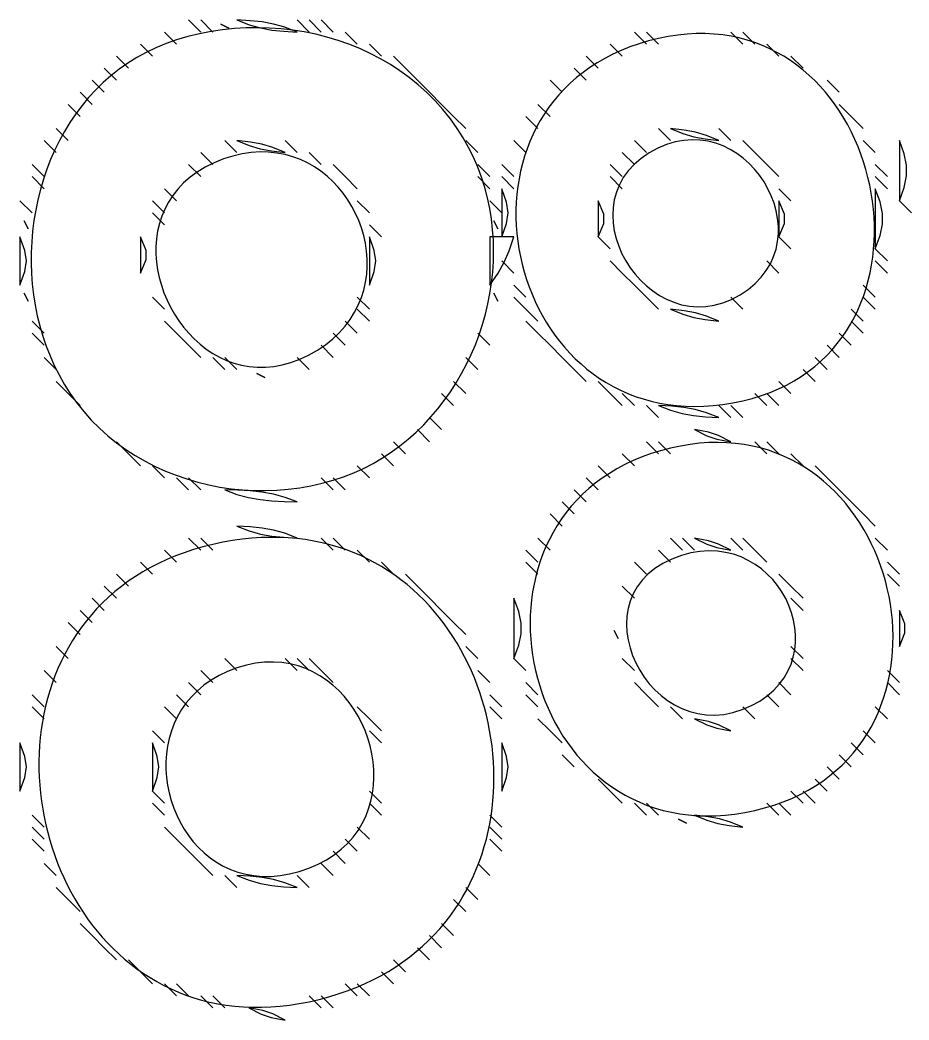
# Model space of a CAD drawing. Extents: x 0 to 750, y 0 to 750.
# Drawn here: x 476 to 549.8, y 343 to 426 of the extents above; entities that cross this region are included whole.
import ezdxf

# ---------------------------------------------------------------- set-up
doc = ezdxf.new("R2010")
doc.units = 0
for name, color, linetype in [('C250', 250, 'CONTINUOUS'), ('C251', 251, 'CONTINUOUS'), ('C252', 252, 'CONTINUOUS'), ('C253', 253, 'CONTINUOUS'), ('C254', 254, 'CONTINUOUS'), ('C27', 27, 'CONTINUOUS'), ('C29', 29, 'CONTINUOUS'), ('C37', 37, 'CONTINUOUS'), ('C39', 39, 'CONTINUOUS'), ('C47', 47, 'CONTINUOUS'), ('C59', 59, 'CONTINUOUS'), ('C7', 7, 'CONTINUOUS')]:
    doc.layers.add(name, color=color, linetype=linetype)

msp = doc.modelspace()

# ---------------------------------------------------------------- linework, layer by layer
at = {"layer": 'C250'}
for points in [[(507, 423), (508, 422), (507, 423)], [(480, 419), (481, 418), (480, 419)], [(478, 416), (479, 415), (478, 416)], [(494, 416), (495.0233, 415.58), (495.9328, 415.3091), (496.8758, 415.1336), (498, 415), (496.9765, 415.4199), (496.0671, 415.6908), (495.1241, 415.8663), (494, 416)], [(514, 414), (515, 413), (514, 414)], [(547, 414), (548, 413), (547, 414)], [(488, 412), (489, 411), (488, 412)], [(515, 411), (516, 410), (515, 411)], [(539, 411), (539, 408), (539.464, 409.123), (539.464, 409.8769), (539, 411)], [(549, 411), (550, 410), (549, 411)], [(487, 410), (488, 409), (487, 410)], [(516, 406), (517, 405), (516, 406)], [(538, 406), (539, 405), (538, 406)], [(547, 406), (548, 405), (547, 406)], [(476.333344, 403.333344), (476.6666, 402.6666), (476.3333, 403.3333)], [(515.6666, 402.6666), (515.3333, 403.3333)], [(515.333313, 403.333344), (515.6667, 402.6666)], [(517, 403), (518, 402), (517, 403)], [(546, 403), (547, 402), (546, 403)], [(502, 400), (503, 399), (502, 400)], [(522, 397), (523, 396), (522, 397)], [(534, 394), (535, 393), (534, 394)], [(538, 391), (539, 390), (538, 391)], [(485, 390), (486, 389), (485, 390)], [(542, 389), (543, 388), (542, 389)], [(489, 388), (490, 387), (489, 388)], [(502, 388), (503, 387), (502, 388)], [(494, 384), (495.0107, 383.6052), (495.9585, 383.3366), (496.901, 383.1654), (497.8956, 383.0628), (499, 383), (497.9892, 383.3946), (497.0414, 383.6632), (496.0989, 383.8344), (495.1043, 383.9371), (494, 384)], [(490, 383), (491, 382), (490, 383)], [(502, 383), (503, 382), (502, 383)], [(531, 383), (532, 382), (531, 383)], [(535, 383), (536, 382), (535, 383)], [(537, 382), (538, 381), (537, 382)], [(548, 381), (549, 380), (548, 381)], [(483, 379), (484, 378), (483, 379)], [(540, 378), (541, 377), (540, 378)], [(481, 377), (482, 376), (481, 377)], [(526, 373), (527, 372), (526, 373)], [(501, 372), (502, 371), (501, 372)], [(477, 370), (478, 369), (477, 370)], [(489, 370), (490, 369), (489, 370)], [(515, 370), (516, 369), (515, 370)], [(518, 370), (519, 369), (518, 370)], [(504, 369), (505, 368), (504, 369)], [(530, 369), (531, 368), (530, 369)], [(519, 368), (520, 367), (519, 368)], [(525, 362), (526, 361), (525, 362)], [(527, 361), (528, 360), (527, 361)], [(530.666687, 359.666656), (531.3333, 359.3333), (530.6667, 359.6666)], [(503, 358), (504, 357), (503, 358)], [(502, 357), (503, 356), (502, 357)], [(479, 354), (480, 353), (479, 354)], [(513, 354), (514, 353), (513, 354)], [(482, 350), (483, 349), (482, 350)], [(510, 350), (511, 349), (510, 350)], [(486, 347), (487, 346), (486, 347)], [(506, 347), (507, 346), (506, 347)], [(488, 346), (489, 345), (488, 346)], [(504, 346), (505, 345), (504, 346)]]:
    msp.add_lwpolyline(points, dxfattribs=at)
at = {"layer": 'C251'}
for points in [[(491, 426), (492, 425), (491, 426)], [(500, 426), (501, 425), (500, 426)], [(488, 425), (489, 424), (488, 425)], [(503, 425), (504, 424), (503, 425)], [(527, 425), (528, 424), (527, 425)], [(536, 425), (537, 424), (536, 425)], [(486, 424), (487, 423), (486, 424)], [(483, 422), (484, 421), (483, 422)], [(481, 420), (482, 419), (481, 420)], [(511, 419), (512, 418), (511, 419)], [(518, 418), (519, 417), (518, 418)], [(545, 418), (546, 417), (545, 418)], [(513, 416), (514, 415), (513, 416)], [(517, 416), (518, 415), (517, 416)], [(500, 415), (501, 414), (500, 415)], [(537, 415), (538, 414), (537, 415)], [(516, 413), (517, 412), (516, 413)], [(547, 413), (548, 412), (547, 413)], [(504, 411), (505, 410), (504, 411)], [(524, 411), (524, 408), (524.464, 409.123), (524.464, 409.8769), (524, 411)], [(476.333344, 409.333344), (476.6666, 408.6666), (476.3333, 409.3333)], [(505, 408), (505, 404), (505.3994, 405.1198), (505.5326, 406), (505.3994, 406.8801), (505, 408)], [(525, 406), (526, 405), (525, 406)], [(487, 403), (488, 402), (487, 403)], [(535, 403), (536, 402), (535, 403)], [(503, 401), (504, 400), (503, 401)], [(477, 400), (478, 399), (477, 400)], [(519, 400), (520, 399), (519, 400)], [(544, 400), (545, 399), (544, 400)], [(492, 398), (493, 397), (492, 398)], [(499, 398), (500, 397), (499, 398)], [(521, 398), (522, 397), (521, 398)], [(541, 397), (542, 396), (541, 397)], [(479, 396), (480, 395), (479, 396)], [(528, 391), (529, 390), (528, 391)], [(506, 390), (507, 389), (506, 390)], [(540, 390), (541, 389), (540, 390)], [(487, 389), (488, 388), (487, 389)], [(504, 389), (505, 388), (504, 389)], [(524, 389), (525, 388), (524, 389)], [(543, 388), (544, 387), (543, 388)], [(493, 387), (494.0005, 386.6256), (494.9669, 386.3626), (495.9247, 386.1898), (496.8992, 386.0859), (497.9158, 386.0297), (499, 386), (497.9994, 386.3743), (497.033, 386.6373), (496.0752, 386.8101), (495.1007, 386.914), (494.0841, 386.9702), (493, 387)], [(545, 386), (546, 385), (545, 386)], [(547, 383), (548, 382), (547, 383)], [(509, 379), (510, 378), (509, 379)], [(526, 379), (527, 378), (526, 379)], [(482, 378), (483, 377), (482, 378)], [(510, 378), (511, 377), (510, 378)], [(517, 378), (517, 373), (517.3983, 374.1047), (517.5974, 375.0523), (517.5974, 375.9475), (517.3983, 376.8952), (517, 378)], [(511, 377), (512, 376), (511, 377)], [(493, 373), (494, 372), (493, 373)], [(499.9814, 355.6033), (500.7486, 355.9316), (501.4523, 356.3048), (502.0935, 356.7197), (502.6737, 357.1731), (503.1939, 357.6616), (503.6554, 358.1821), (504.0595, 358.7314), (504.4073, 359.3062), (504.7002, 359.9034), (504.9392, 360.5197), (505.1258, 361.1518), (505.261, 361.7966), (505.3461, 362.4508), (505.3824, 363.1113), (505.371, 363.7747), (505.3132, 364.4379), (505.2103, 365.0977), (505.0634, 365.7507), (504.8738, 366.3939), (504.6428, 367.024), (504.3714, 367.6377), (504.0611, 368.2319), (503.7129, 368.8032), (503.3282, 369.3486), (502.9081, 369.8648), (502.4539, 370.3485), (501.9669, 370.7965), (501.4482, 371.2056), (500.899, 371.5726), (500.3207, 371.8943), (499.7144, 372.1674), (499.0813, 372.3887), (498.4228, 372.5551), (497.7399, 372.6632), (497.0341, 372.7098), (496.3063, 372.6918), (495.558, 372.6059), (494.7904, 372.4489), (494.0046, 372.2176)], [(499, 373), (500, 372), (499, 373)], [(494.004639, 372.21759), (493.2345, 371.9226), (492.5224, 371.5825), (491.8673, 371.2003), (491.2683, 370.779), (490.7246, 370.3217), (490.235, 369.8314), (489.7988, 369.3111), (489.4149, 368.764), (489.0824, 368.1931), (488.8004, 367.6014), (488.568, 366.9919), (488.3841, 366.3678), (488.248, 365.7321), (488.1585, 365.0878), (488.1149, 364.4379), (488.1161, 363.7856), (488.1612, 363.1339), (488.2493, 362.4859), (488.3795, 361.8445), (488.5508, 361.2129), (488.7622, 360.594), (489.0128, 359.991), (489.3018, 359.4069), (489.6281, 358.8448), (489.9908, 358.3076), (490.389, 357.7985), (490.8217, 357.3205), (491.288, 356.8767), (491.787, 356.4701), (492.3178, 356.1037), (492.8793, 355.7806), (493.4706, 355.5039), (494.0909, 355.2766), (494.7392, 355.1018), (495.4144, 354.9825), (496.1158, 354.9217), (496.8424, 354.9226), (497.5932, 354.9882), (498.3672, 355.1214), (499.1636, 355.3255), (499.9815, 355.6034)], [(491, 372), (492, 371), (491, 372)], [(548, 371), (549, 370), (548, 371)], [(536, 369), (537, 368), (536, 369)], [(505, 367), (506, 366), (505, 367)], [(546, 367), (547, 366), (546, 367)], [(487, 362), (488, 361), (487, 362)], [(505, 361), (506, 360), (505, 361)], [(532, 360), (533.0233, 359.58), (533.9327, 359.3091), (534.8757, 359.1336), (536, 359), (534.9765, 359.4199), (534.0671, 359.6908), (533.1241, 359.8663), (532, 360)], [(477, 359), (478, 358), (477, 359)], [(504, 359), (505, 358), (504, 359)], [(515, 359), (516, 358), (515, 359)], [(489, 358), (490, 357), (489, 358)], [(490, 357), (491, 356), (490, 357)], [(478, 356), (479, 355), (478, 356)], [(514, 356), (515, 355), (514, 356)], [(491, 345), (492, 344), (491, 345)], [(501, 345), (502, 344), (501, 345)]]:
    msp.add_lwpolyline(points, dxfattribs=at)
at = {"layer": 'C252'}
for points in [[(499, 426), (500, 425), (499, 426)], [(505, 424), (506, 423), (505, 424)], [(525, 424), (526, 423), (525, 424)], [(523, 423), (524, 422), (523, 423)], [(540, 423), (541, 422), (540, 423)], [(508, 422), (509, 421), (508, 422)], [(482, 421), (483, 420), (482, 421)], [(509, 421), (510, 420), (509, 421)], [(510, 420), (511, 419), (510, 420)], [(529, 417), (530, 416), (529, 417)], [(534, 417), (535, 416), (534, 417)], [(498, 416), (499, 415), (498, 416)], [(536, 416), (537, 415), (536, 416)], [(546, 416), (547, 415), (546, 416)], [(549, 416), (549, 411), (549.3983, 412.1047), (549.5974, 413.0523), (549.5974, 413.9475), (549.3983, 414.8952), (549, 416)], [(492.10495, 414.141968), (491.3777, 413.7807), (490.7152, 413.38), (490.116, 412.9426), (489.5785, 412.4716), (489.1014, 411.9697), (488.6831, 411.44), (488.3224, 410.8855), (488.0176, 410.309), (487.7674, 409.7134), (487.5704, 409.1018), (487.4251, 408.477), (487.33, 407.842), (487.2837, 407.1997), (487.2848, 406.5531), (487.3318, 405.9051), (487.4233, 405.2586), (487.5579, 404.6165), (487.734, 403.9819), (487.9504, 403.3576), (488.2055, 402.7466), (488.4978, 402.1518), (488.826, 401.5762), (489.1886, 401.0226), (489.5842, 400.4941), (490.0113, 399.9935), (490.4684, 399.5238), (490.9542, 399.088), (491.4673, 398.6889), (492.006, 398.3295), (492.5691, 398.0128), (493.1551, 397.7416), (493.7625, 397.519), (494.3899, 397.3478), (495.0358, 397.231), (495.6989, 397.1715), (496.3776, 397.1723), (497.0706, 397.2362), (497.7763, 397.3663), (498.4935, 397.5655), (499.2205, 397.8366), (499.956, 398.1828), (500.6884, 398.5993), (501.3564, 399.0511), (501.9611, 399.5351), (502.5039, 400.0486), (502.9862, 400.5887), (503.4093, 401.1525), (503.7745, 401.7373), (504.0832, 402.3401), (504.3367, 402.9581), (504.5363, 403.5886), (504.6834, 404.2285), (504.7793, 404.8752), (504.8253, 405.5256), (504.8228, 406.1771), (504.7731, 406.8267), (504.6776, 407.4717), (504.5376, 408.109), (504.3544, 408.736), (504.1293, 409.3498), (503.8638, 409.9475), (503.5591, 410.5262), (503.2165, 411.0832), (502.8375, 411.6156), (502.4233, 412.1205), (501.9752, 412.5951), (501.4947, 413.0365), (500.9831, 413.4419), (500.4416, 413.8085), (499.8717, 414.1334), (499.2746, 414.4138), (498.6517, 414.6468), (498.0043, 414.8295), (497.3338, 414.9592), (496.6415, 415.033), (495.9288, 415.048), (495.1969, 415.0013), (494.4472, 414.8903), (493.6811, 414.7119), (492.8999, 414.4634), (492.1049, 414.1419)], [(491, 415), (492, 414), (491, 415)], [(526, 415), (527, 414), (526, 415)], [(538, 414), (539, 413), (538, 414)], [(477, 413), (478, 412), (477, 413)], [(515.6666, 408.6666), (515.3333, 409.3333)], [(515.333313, 409.333344), (515.6667, 408.6666)], [(476, 408), (476, 404), (476.3994, 405.1198), (476.5326, 406), (476.3994, 406.8801), (476, 408)], [(539, 408), (540, 407), (539, 408)], [(547, 407), (548, 406), (547, 407)], [(528, 403), (529, 402), (528, 403)], [(488, 401), (489, 400), (488, 401)], [(489, 400), (490, 399), (489, 400)], [(514, 400), (515, 399), (514, 400)], [(501, 399), (502, 398), (501, 399)], [(520, 399), (521, 398), (520, 399)], [(543, 399), (544, 398), (543, 399)], [(478, 398), (479, 397), (478, 398)], [(542, 398), (543, 397), (542, 398)], [(512, 396), (513, 395), (512, 396)], [(526, 395), (527, 394), (526, 395)], [(537, 395), (538, 394), (537, 395)], [(529, 394), (530.0107, 393.6053), (530.9585, 393.3367), (531.901, 393.1654), (532.8956, 393.0628), (534, 393), (532.9892, 393.3946), (532.0413, 393.6632), (531.0989, 393.8344), (530.1043, 393.9371), (529, 394)], [(537, 391), (538, 390), (537, 391)], [(526, 390), (527, 389), (526, 390)], [(490, 388), (491, 387), (490, 388)], [(501, 388), (502, 387), (501, 388)], [(523, 388), (524, 387), (523, 388)], [(544, 387), (545, 386), (544, 387)], [(520, 385), (521, 384), (520, 385)], [(491, 383), (492, 382), (491, 383)], [(501, 383), (502, 382), (501, 383)], [(488, 382), (489, 381), (488, 382)], [(504, 382), (505, 381), (504, 382)], [(486, 381), (487, 380), (486, 381)], [(506, 381), (507, 380), (506, 381)], [(518, 381), (519, 380), (518, 381)], [(548, 380), (549, 379), (548, 380)], [(479, 374), (480, 373), (479, 374)], [(513, 374), (514, 373), (513, 374)], [(540, 373), (541, 372), (540, 373)], [(478, 372), (479, 371), (478, 372)], [(514, 372), (515, 371), (514, 372)], [(527, 371), (528, 370), (527, 371)], [(528, 370), (529, 369), (528, 370)], [(477, 369), (478, 368), (477, 369)], [(488, 369), (489, 368), (488, 369)], [(515, 369), (516, 368), (515, 369)], [(547, 369), (548, 368), (547, 369)], [(487, 367), (488, 366), (487, 367)], [(542, 363), (543, 362), (542, 363)], [(538, 361), (539, 360), (538, 361)], [(488, 359), (489, 358), (488, 359)], [(491, 356), (492, 355), (491, 356)], [(501, 356), (502, 355), (501, 356)], [(499, 355), (500, 354), (499, 355)]]:
    msp.add_lwpolyline(points, dxfattribs=at)
at = {"layer": 'C253'}
for points in [[(492.666656, 425.666656), (493.3333, 425.3333), (492.6666, 425.6666)], [(528, 425), (529, 424), (528, 425)], [(535, 425), (536, 424), (535, 425)], [(538, 424), (539, 423), (538, 424)], [(522, 422), (523, 421), (522, 422)], [(519, 419), (520, 418), (519, 419)], [(544, 419), (545, 418), (544, 419)], [(479, 417), (480, 416), (479, 417)], [(493, 416), (494, 415), (493, 416)], [(528.228394, 414.972229), (527.5598, 414.5152), (526.9815, 414.0176), (526.4904, 413.4843), (526.0834, 412.9198), (525.7574, 412.329), (525.5094, 411.7166), (525.3364, 411.0872), (525.2354, 410.4455), (525.2032, 409.7964), (525.237, 409.1446), (525.3335, 408.4947), (525.4898, 407.8515), (525.7028, 407.2196), (525.9695, 406.6039), (526.2869, 406.0091), (526.6518, 405.4398), (527.0614, 404.9008), (527.5124, 404.3968), (528.002, 403.9326), (528.527, 403.5128), (529.0844, 403.1422), (529.6711, 402.8255), (530.2842, 402.5674), (530.9206, 402.3726), (531.5772, 402.2459), (532.251, 402.192), (532.939, 402.2157), (533.638, 402.3215), (534.3452, 402.5143), (535.0574, 402.7988), (535.7716, 403.1797), (536.4405, 403.63), (537.0244, 404.1191), (537.5259, 404.6426), (537.9477, 405.1959), (538.2925, 405.7748), (538.5629, 406.3748), (538.7615, 406.9916), (538.8912, 407.6206), (538.9545, 408.2576), (538.954, 408.8981), (538.8926, 409.5377), (538.7728, 410.172), (538.5972, 410.7967), (538.3687, 411.4072), (538.0898, 411.9993), (537.7632, 412.5685), (537.3915, 413.1104), (536.9776, 413.6206), (536.5239, 414.0948), (536.0332, 414.5284), (535.5081, 414.9172), (534.9514, 415.2566), (534.3657, 415.5424), (533.7536, 415.7701), (533.1178, 415.9353), (532.461, 416.0336), (531.7858, 416.0606), (531.095, 416.0119), (530.3912, 415.8831), (529.677, 415.6698), (528.9552, 415.3676), (528.2284, 414.9722)], [(527, 416), (528, 415), (527, 416)], [(502, 414), (503, 413), (502, 414)], [(525, 414), (526, 413), (525, 414)], [(503, 413), (504, 412), (503, 413)], [(514, 413), (515, 412), (514, 413)], [(516, 412), (516, 408), (516.3994, 409.1198), (516.5326, 409.9999), (516.3994, 410.88), (516, 412)], [(539, 412), (540, 411), (539, 412)], [(487, 411), (488, 410), (487, 411)], [(505, 409), (506, 408), (505, 409)], [(486, 408), (486, 405), (486.464, 406.123), (486.464, 406.8769), (486, 408)], [(515, 408), (515, 404), (515.6893, 404.9937), (516.1939, 405.8897), (516.6016, 406.8408), (517, 408), (515, 408)], [(524, 408), (525, 407), (524, 408)], [(517, 404), (518, 403), (517, 404)], [(546, 404), (547, 403), (546, 404)], [(504, 402), (505, 401), (504, 402)], [(518, 402), (519, 401), (518, 402)], [(530, 402), (531.0233, 401.58), (531.9328, 401.3091), (532.8758, 401.1336), (534, 401), (532.9765, 401.4199), (532.0671, 401.6908), (531.1241, 401.8663), (530, 402)], [(545, 402), (546, 401), (545, 402)], [(490, 399), (491, 398), (490, 399)], [(513, 398), (514, 397), (513, 398)], [(524, 396), (525, 395), (524, 396)], [(539, 396), (540, 395), (539, 396)], [(480, 395), (481, 394), (480, 395)], [(484, 391), (485, 390), (484, 391)], [(507, 391), (508, 390), (507, 391)], [(529, 391), (530, 390), (529, 391)], [(522, 387), (523, 386), (522, 387)], [(521, 386), (522, 385), (521, 386)], [(519, 383), (520, 382), (519, 383)], [(530, 383), (531, 382), (530, 383)], [(536, 383), (537, 382), (536, 383)], [(540, 379), (541, 378), (540, 379)], [(548, 372), (549, 371), (548, 372)], [(518, 371), (519, 370), (518, 371)], [(539, 371), (540, 370), (539, 371)], [(538, 370), (539, 369), (538, 370)], [(532, 368), (533.01, 367.4921), (533.8544, 367.2187), (535, 367), (533.9899, 367.5077), (533.1455, 367.7812), (532, 368)], [(520, 367), (521, 366), (520, 367)], [(545, 366), (546, 365), (545, 366)], [(543, 364), (544, 363), (543, 364)], [(524, 363), (525, 362), (524, 363)], [(540, 362), (541, 361), (540, 362)], [(487, 361), (488, 360), (487, 361)], [(528, 361), (529, 360), (528, 361)], [(477, 360), (478, 359), (477, 360)], [(515, 360), (516, 359), (515, 360)], [(493, 355), (494, 354), (493, 355)], [(480, 353), (481, 352), (480, 353)], [(512, 353), (513, 352), (512, 353)], [(485, 348), (486, 347), (485, 348)], [(507, 348), (508, 347), (507, 348)], [(489, 346), (490, 345), (489, 346)], [(492, 345), (493, 344), (492, 345)], [(500, 345), (501, 344), (500, 345)]]:
    msp.add_lwpolyline(points, dxfattribs=at)
at = {"layer": 'C254'}
for points in [[(494, 426), (495.0107, 425.6052), (495.9585, 425.3367), (496.901, 425.1654), (497.8956, 425.0628), (499, 425), (497.9892, 425.3946), (497.0414, 425.6632), (496.0989, 425.8344), (495.1043, 425.9371), (494, 426)], [(547, 412), (547, 407), (547.3983, 408.1047), (547.5974, 409.0523), (547.5974, 409.9475), (547.3983, 410.8952), (547, 412)], [(477, 401), (478, 400), (477, 401)], [(495.666656, 396.666656), (496.3333, 396.3333), (495.6666, 396.6666)], [(511, 395), (512, 394), (511, 395)], [(527, 381), (528, 380), (527, 381)], [(525.6666, 374.6666), (525.3333, 375.3333)], [(525.333313, 375.333344), (525.6667, 374.6666)], [(500, 373), (501, 372), (500, 373)], [(505, 368), (506, 367), (505, 368)], [(544, 365), (545, 364), (544, 365)], [(503, 346), (504, 345), (503, 346)]]:
    msp.add_lwpolyline(points, dxfattribs=at)
at = {"layer": 'C27'}
for points in [[(501, 426), (502, 425), (501, 426)], [(476, 411), (477, 410), (476, 411)], [(518, 401), (519, 400), (518, 401)], [(493, 398), (494, 397), (493, 398)], [(525, 395), (526, 394), (525, 395)], [(528, 394), (529, 393), (528, 394)], [(535, 394), (536, 393), (535, 394)], [(510, 393), (511, 392), (510, 393)], [(509, 392), (510, 391), (509, 392)], [(532, 392), (533.01, 391.4922), (533.8545, 391.2187), (535, 391), (533.9899, 391.5077), (533.1455, 391.7812), (532, 392)], [(529, 382), (530, 381), (529, 382)], [(535.9451, 368.7577), (536.7192, 369.0921), (537.4132, 369.4742), (538.029, 369.8998), (538.5686, 370.3643), (539.0341, 370.8636), (539.4275, 371.3932), (539.7506, 371.9487), (540.0057, 372.5259), (540.1946, 373.1204), (540.3195, 373.7278), (540.3822, 374.3437), (540.3847, 374.9639), (540.3292, 375.584), (540.2176, 376.1995), (540.0519, 376.8063), (539.8342, 377.3998), (539.5663, 377.9758), (539.2504, 378.53), (538.8885, 379.0579), (538.4824, 379.5552), (538.0344, 380.0176), (537.5463, 380.4407), (537.0201, 380.8201), (536.458, 381.1515), (535.8618, 381.4306), (535.2336, 381.653), (534.5755, 381.8144), (533.8893, 381.9103), (533.1771, 381.9366), (532.4409, 381.8887), (531.6828, 381.7623), (530.9047, 381.5532), (530.1087, 381.2569)], [(530.108765, 381.256927), (529.3563, 380.8899), (528.695, 380.4705), (528.1219, 380.0039), (527.6343, 379.4953), (527.2294, 378.9499), (526.9046, 378.3732), (526.6569, 377.7702), (526.4837, 377.1463), (526.3822, 376.5067), (526.3498, 375.8566), (526.3835, 375.2014), (526.4807, 374.5463), (526.6386, 373.8964), (526.8544, 373.2572), (527.1255, 372.6338), (527.4491, 372.0315), (527.8223, 371.4556), (528.2425, 370.9113), (528.7069, 370.4038), (529.2127, 369.9385), (529.7572, 369.5205), (530.3377, 369.1552), (530.9514, 368.8477), (531.5955, 368.6034), (532.2673, 368.4274), (532.964, 368.3252), (533.6829, 368.3018), (534.4212, 368.3626), (535.1762, 368.5128), (535.9452, 368.7577)], [(517, 373), (518, 372), (517, 373)], [(516, 366), (516, 362), (516.3994, 363.1198), (516.5326, 364), (516.3994, 364.8801), (516, 366)], [(521, 365), (522, 364), (521, 365)], [(505, 362), (506, 361), (505, 362)]]:
    msp.add_lwpolyline(points, dxfattribs=at)
at = {"layer": 'C29'}
msp.add_lwpolyline([(495, 344), (496.01, 343.4921), (496.8544, 343.2187), (498, 343), (496.9899, 343.5077), (496.1455, 343.7812), (495, 344)], dxfattribs=at)
at = {"layer": 'C37'}
for points in [[(484, 423), (485, 422), (484, 423)], [(543, 421), (544, 420), (543, 421)], [(512, 418), (513, 417), (512, 418)], [(530, 417), (531.0233, 416.58), (531.9328, 416.3091), (532.8758, 416.1336), (534, 416), (532.9765, 416.4199), (532.0671, 416.6908), (531.1241, 416.8663), (530, 417)], [(490, 414), (491, 413), (490, 414)], [(516, 414), (517, 413), (516, 414)], [(525, 413), (526, 412), (525, 413)], [(526, 405), (527, 404), (526, 405)], [(527, 404), (528, 403), (527, 404)], [(504, 403), (505, 402), (504, 403)], [(545, 401), (546, 400), (545, 401)], [(518, 382), (519, 381), (518, 382)], [(484, 380), (485, 379), (484, 380)], [(480, 376), (481, 375), (480, 376)], [(512, 376), (513, 375), (512, 376)], [(540, 374), (541, 373), (540, 374)], [(487, 366), (487, 362), (487.3994, 363.1198), (487.5326, 364), (487.3994, 364.8801), (487, 366)], [(541, 362), (542, 361), (541, 362)], [(539, 361), (540, 360), (539, 361)], [(477, 358), (478, 357), (477, 358)], [(494, 355), (495.0107, 354.6052), (495.9585, 354.3366), (496.901, 354.1654), (497.8956, 354.0628), (499, 354), (497.9892, 354.3946), (497.0414, 354.6632), (496.0989, 354.8344), (495.1043, 354.9371), (494, 355)], [(481, 351), (482, 350), (481, 351)], [(483, 349), (484, 348), (483, 349)], [(509, 349), (510, 348), (509, 349)]]:
    msp.add_lwpolyline(points, dxfattribs=at)
at = {"layer": 'C39'}
msp.add_lwpolyline([(532, 383), (533.01, 382.4921), (533.8544, 382.2187), (535, 382), (533.9899, 382.5077), (533.1455, 382.7812), (532, 383)], dxfattribs=at)
at = {"layer": 'C47'}
for points in [[(477, 414), (478, 413), (477, 414)], [(546, 385), (547, 384), (546, 385)], [(508, 380), (509, 379), (508, 380)], [(539, 380), (540, 379), (539, 380)], [(490, 371), (491, 370), (490, 371)], [(515, 358), (516, 357), (515, 358)], [(511, 351), (512, 350), (511, 351)]]:
    msp.add_lwpolyline(points, dxfattribs=at)
at = {"layer": 'C59'}
for points in [[(490, 426), (491, 425), (490, 426)], [(520, 421), (521, 420), (520, 421)], [(538, 395), (539, 394), (538, 395)], [(549, 377), (549, 374), (549.464, 375.123), (549.464, 375.8769), (549, 377)], [(498, 373), (499, 372), (498, 373)], [(476, 366), (476, 362), (476.3994, 363.1198), (476.5326, 364), (476.3994, 364.8801), (476, 366)]]:
    msp.add_lwpolyline(points, dxfattribs=at)
at = {"layer": 'C7'}
for points in [[(480.1334, 395.0401), (480.6906, 394.2528), (481.287, 393.5044), (481.9207, 392.7951), (482.5894, 392.1252), (483.2911, 391.4948), (484.0238, 390.9042), (484.7854, 390.3537), (485.5739, 389.8434), (486.3871, 389.3736), (487.223, 388.9445), (488.0796, 388.5563), (488.9547, 388.2093), (489.8463, 387.9036), (490.7524, 387.6396), (491.6709, 387.4175), (492.5996, 387.2373), (493.5366, 387.0995), (494.4798, 387.0043), (495.4271, 386.9517), (496.3765, 386.9422), (497.3258, 386.9758), (498.2731, 387.0529), (499.2162, 387.1736), (500.1531, 387.3382), (501.0817, 387.547), (502, 387.8001), (502.8657, 388.0869), (503.7076, 388.4167), (504.525, 388.7878), (505.3172, 389.1988), (506.0839, 389.6479), (506.8243, 390.1335), (507.5379, 390.6542), (508.2241, 391.2082), (508.8824, 391.794), (509.5122, 392.41), (510.1129, 393.0546), (510.6839, 393.7262), (511.2247, 394.4231), (511.7346, 395.1438), (512.2132, 395.8868), (512.6598, 396.6503), (513.0739, 397.4328), (513.4548, 398.2327), (513.8021, 399.0483), (514.1151, 399.8782), (514.3933, 400.7207), (514.636, 401.5742), (514.8428, 402.4371), (515.0131, 403.3078), (515.1462, 404.1847), (515.2416, 405.0662), (515.2987, 405.9507), (515.317, 406.8367), (515.2958, 407.7224), (515.2347, 408.6063), (515.1329, 409.4869), (514.9901, 410.3625), (514.8055, 411.2315), (514.5786, 412.0923), (514.3088, 412.9434), (513.9956, 413.7831), (513.6384, 414.6098), (513.2366, 415.4219), (512.7897, 416.2179), (512.297, 416.9961), (511.7236, 417.801), (511.1119, 418.566), (510.4637, 419.2907), (509.781, 419.9752), (509.0656, 420.6193), (508.3196, 421.2229), (507.5449, 421.7859), (506.7434, 422.3081), (505.917, 422.7895), (505.0677, 423.23), (504.1974, 423.6294), (503.3081, 423.9877), (502.4017, 424.3047), (501.4801, 424.5803), (500.5453, 424.8144), (499.5992, 425.007), (498.6437, 425.1578), (497.6808, 425.2667), (496.7124, 425.3338), (495.7404, 425.3588), (494.7668, 425.3416), (493.7936, 425.2822), (492.8226, 425.1804), (491.8558, 425.0361), (490.8951, 424.8492), (489.9425, 424.6196), (489, 424.3472)], [(489, 424.347229), (488.1258, 424.0455), (487.2834, 423.7), (486.4727, 423.3124), (485.694, 422.8843), (484.9474, 422.4174), (484.2329, 421.9136), (483.5509, 421.3745), (482.9014, 420.8018), (482.2845, 420.1973), (481.7004, 419.5626), (481.1493, 418.8996), (480.6313, 418.2098), (480.1464, 417.4951), (479.695, 416.7571), (479.277, 415.9976), (478.8927, 415.2183), (478.5422, 414.4209), (478.2256, 413.6071), (477.9431, 412.7786), (477.6948, 411.9373), (477.4809, 411.0847), (477.3014, 410.2226), (477.1566, 409.3527), (477.0466, 408.4767), (476.9716, 407.5965), (476.9316, 406.7136), (476.9268, 405.8297), (476.9573, 404.9467), (477.0234, 404.0663), (477.1251, 403.1901), (477.2626, 402.3198), (477.436, 401.4573), (477.6454, 400.6042), (477.8911, 399.7621), (478.1731, 398.933), (478.4916, 398.1184), (478.8468, 397.3201), (479.2387, 396.5398), (479.6675, 395.7792), (480.1335, 395.0401)], [(529, 424.463745), (528.1808, 424.2598), (527.3931, 424.0264), (526.6365, 423.7643), (525.9109, 423.4747), (525.2161, 423.1586), (524.5517, 422.8169), (523.9176, 422.4507), (523.3136, 422.061), (522.7394, 421.6488), (522.1948, 421.2152), (521.6795, 420.761), (521.1935, 420.2874), (520.7363, 419.7954), (520.3079, 419.2859), (519.9079, 418.76), (519.5362, 418.2188), (519.1924, 417.6631), (518.8765, 417.0941), (518.5882, 416.5127), (518.3272, 415.9199), (518.0934, 415.3169), (517.8864, 414.7045), (517.7061, 414.0838), (517.5523, 413.4558), (517.4246, 412.8215), (517.323, 412.182), (517.2471, 411.5383), (517.1968, 410.8913), (517.1718, 410.242), (517.1719, 409.5916), (517.1969, 408.941), (517.2465, 408.2912), (517.3205, 407.6432), (517.4187, 406.9981), (517.5409, 406.3568), (517.6868, 405.7204), (517.8563, 405.0899), (518.049, 404.4663), (518.2648, 403.8507), (518.5034, 403.2439), (518.7647, 402.6471), (519.0483, 402.0612), (519.3541, 401.4874), (519.6819, 400.9265), (520.0313, 400.3796), (520.4023, 399.8477), (520.7945, 399.3318), (521.2077, 398.833), (521.6418, 398.3522), (522.0964, 397.8905), (522.5714, 397.4489), (523.0665, 397.0283), (523.5816, 396.6299), (524.1163, 396.2546), (524.6705, 395.9034), (525.2439, 395.5774), (525.8363, 395.2776), (526.4475, 395.0049), (527.0773, 394.7604), (527.7254, 394.5451), (528.3916, 394.36), (529.0757, 394.2061), (529.7774, 394.0845), (530.4966, 393.9962), (531.233, 393.9421), (531.9864, 393.9233), (532.7565, 393.9408), (533.5431, 393.9957), (534.3461, 394.0888), (535.1651, 394.2213), (536, 394.3942), (536.787, 394.5945), (537.5425, 394.8262), (538.2669, 395.0884), (538.9603, 395.3798), (539.623, 395.6994), (540.2552, 396.0461), (540.8571, 396.4187), (541.429, 396.8162), (541.9712, 397.2375), (542.4838, 397.6815), (542.9671, 398.147), (543.4213, 398.6331), (543.8467, 399.1385), (544.2435, 399.6622), (544.612, 400.2031), (544.9523, 400.76), (545.2648, 401.332), (545.5496, 401.9178), (545.8071, 402.5164), (546.0373, 403.1267), (546.2407, 403.7476), (546.4173, 404.378), (546.5676, 405.0168), (546.6916, 405.6629), (546.7896, 406.3152), (546.8619, 406.9725), (546.9087, 407.6339), (546.9302, 408.2981), (546.9267, 408.9642), (546.8985, 409.6309), (546.8457, 410.2973), (546.7685, 410.9621), (546.6673, 411.6244), (546.5423, 412.2829), (546.3937, 412.9367), (546.2217, 413.5845), (546.0266, 414.2254), (545.8087, 414.8582), (545.568, 415.4818), (545.305, 416.0951), (545.0198, 416.697), (544.7127, 417.2864), (544.3839, 417.8622), (544.0336, 418.4233), (543.6621, 418.9687), (543.2697, 419.4971), (542.8565, 420.0076), (542.4228, 420.499), (541.9688, 420.9702), (541.4948, 421.4201), (541.001, 421.8477), (540.4877, 422.2517), (539.955, 422.6312), (539.4033, 422.9851), (538.8327, 423.3121), (538.2435, 423.6112), (537.636, 423.8814), (537.0104, 424.1216), (536.3668, 424.3305), (535.7056, 424.5072), (535.027, 424.6505), (534.3313, 424.7593), (533.6185, 424.8326), (532.8891, 424.8691), (532.1433, 424.868), (531.3812, 424.8279), (530.6031, 424.7479), (529.8093, 424.6269), (529, 424.4637)], [(530, 390.466034), (529.1798, 390.2515), (528.3917, 390.0071), (527.6354, 389.7339), (526.9105, 389.4329), (526.217, 389.105), (525.5545, 388.7515), (524.9229, 388.3733), (524.3218, 387.9715), (523.7511, 387.547), (523.2105, 387.101), (522.6998, 386.6345), (522.2188, 386.1486), (521.7672, 385.6442), (521.3447, 385.1225), (520.9512, 384.5844), (520.5864, 384.0311), (520.25, 383.4635), (519.9419, 382.8827), (519.6618, 382.2898), (519.4095, 381.6857), (519.1847, 381.0716), (518.9872, 380.4485), (518.8167, 379.8174), (518.6731, 379.1793), (518.5561, 378.5354), (518.4654, 377.8867), (518.4009, 377.2341), (518.3622, 376.5788), (518.3492, 375.9217), (518.3616, 375.264), (518.3992, 374.6067), (518.4618, 373.9508), (518.549, 373.2974), (518.6607, 372.6474), (518.7967, 372.0021), (518.9567, 371.3623), (519.1404, 370.7291), (519.3477, 370.1037), (519.5782, 369.487), (519.8319, 368.88), (520.1083, 368.2839), (520.4074, 367.6996), (520.7288, 367.1282), (521.0724, 366.5708), (521.4378, 366.0284), (521.8249, 365.502), (522.2334, 364.9927), (522.6631, 364.5015), (523.1137, 364.0295), (523.5851, 363.5777), (524.0769, 363.1471), (524.589, 362.7389), (525.1211, 362.354), (525.6729, 361.9935), (526.2443, 361.6584), (526.835, 361.3498), (527.4448, 361.0687), (528.0734, 360.8162), (528.7206, 360.5933), (529.3862, 360.401), (530.0698, 360.2405), (530.7714, 360.1127), (531.4907, 360.0186), (532.2273, 359.9594), (532.9812, 359.9361), (533.752, 359.9497), (534.5395, 360.0013), (535.3435, 360.0918), (536.1637, 360.2224), (537, 360.3942), (537.816, 360.5997), (538.5998, 360.8357), (539.3515, 361.1012), (540.0714, 361.3951), (540.7598, 361.7164), (541.4169, 362.0639), (542.0429, 362.4367), (542.6381, 362.8336), (543.2028, 363.2536), (543.7372, 363.6957), (544.2416, 364.1587), (544.7162, 364.6417), (545.1613, 365.1435), (545.5771, 365.6632), (545.964, 366.1996), (546.322, 366.7516), (546.6516, 367.3183), (546.9529, 367.8986), (547.2262, 368.4913), (547.4718, 369.0955), (547.6899, 369.7101), (547.8808, 370.334), (548.0447, 370.9661), (548.1819, 371.6055), (548.2926, 372.251), (548.3771, 372.9016), (548.4356, 373.5562), (548.4684, 374.2138), (548.4758, 374.8732), (548.458, 375.5336), (548.4152, 376.1937), (548.3477, 376.8525), (548.2558, 377.5089), (548.1397, 378.162), (547.9997, 378.8106), (547.8361, 379.4537), (547.649, 380.0903), (547.4387, 380.7191), (547.2055, 381.3393), (546.9497, 381.9497), (546.6715, 382.5493), (546.3711, 383.137), (546.0488, 383.7118), (545.7049, 384.2726), (545.3396, 384.8183), (544.9532, 385.3479), (544.5458, 385.8603), (544.1179, 386.3545), (543.6696, 386.8294), (543.2012, 387.2839), (542.7129, 387.717), (542.205, 388.1276), (541.6778, 388.5147), (541.1314, 388.8772), (540.5663, 389.214), (539.9825, 389.5241), (539.3804, 389.8064), (538.7602, 390.0599), (538.1222, 390.2834), (537.4666, 390.476), (536.7936, 390.6366), (536.1037, 390.7641), (535.3969, 390.8575), (534.6735, 390.9156), (533.9339, 390.9375), (533.1782, 390.9221), (532.4067, 390.8683), (531.6196, 390.775), (530.8173, 390.6413), (530, 390.466)], [(492, 382.470673), (491.1865, 382.2674), (490.3983, 382.0395), (489.6353, 381.7877), (488.8972, 381.5126), (488.184, 381.2148), (487.4954, 380.8952), (486.8314, 380.5543), (486.1917, 380.1928), (485.5763, 379.8114), (484.9849, 379.4108), (484.4175, 378.9916), (483.8739, 378.5546), (483.3538, 378.1004), (482.8573, 377.6297), (482.3841, 377.1432), (481.9341, 376.6415), (481.5072, 376.1254), (481.1031, 375.5955), (480.7218, 375.0524), (480.3631, 374.4969), (480.0268, 373.9297), (479.7128, 373.3514), (479.4209, 372.7627), (479.1511, 372.1643), (478.9031, 371.5568), (478.6768, 370.941), (478.472, 370.3175), (478.2887, 369.687), (478.1266, 369.0502), (477.9856, 368.4077), (477.8656, 367.7603), (477.7664, 367.1086), (477.6878, 366.4532), (477.6297, 365.795), (477.5921, 365.1344), (477.5746, 364.4723), (477.5772, 363.8094), (477.5997, 363.1462), (477.6419, 362.4834), (477.7038, 361.8218), (477.7852, 361.162), (477.8858, 360.5048), (478.0057, 359.8507), (478.1445, 359.2004), (478.3023, 358.5547), (478.4787, 357.9142), (478.6738, 357.2796), (478.8872, 356.6516), (479.119, 356.0308), (479.3689, 355.418), (479.6367, 354.8137), (479.9224, 354.2188), (480.2258, 353.6338), (480.5467, 353.0594), (480.885, 352.4964), (481.2405, 351.9454), (481.6131, 351.407), (482.0027, 350.882), (482.409, 350.3711), (482.832, 349.8749), (483.2715, 349.394), (483.7274, 348.9293), (484.1994, 348.4812), (484.6875, 348.0507), (485.1914, 347.6382), (485.7111, 347.2445), (486.2465, 346.8703), (486.7972, 346.5162), (487.3633, 346.183), (487.9445, 345.8712), (488.5408, 345.5817), (489.1519, 345.3149), (489.7777, 345.0718), (490.418, 344.8528), (491.0728, 344.6588), (491.7418, 344.4903), (492.425, 344.3481), (493.1221, 344.2328), (493.833, 344.1451), (494.5576, 344.0857), (495.2957, 344.0553), (496.0472, 344.0545), (496.8119, 344.0841), (497.5897, 344.1447), (498.3804, 344.2369), (499.1839, 344.3615), (500, 344.5192), (500.8292, 344.7097), (501.6337, 344.9242), (502.4138, 345.1618), (503.1695, 345.422), (503.901, 345.7041), (504.6084, 346.0074), (505.2919, 346.3315), (505.9515, 346.6755), (506.5875, 347.039), (507.1999, 347.4211), (507.7889, 347.8214), (508.3546, 348.2392), (508.8972, 348.6738), (509.4168, 349.1246), (509.9136, 349.591), (510.3876, 350.0723), (510.839, 350.5679), (511.268, 351.0771), (511.6746, 351.5994), (512.0591, 352.1341), (512.4215, 352.6806), (512.7621, 353.2381), (513.0808, 353.8062), (513.378, 354.3841), (513.6536, 354.9712), (513.9079, 355.5669), (514.1409, 356.1706), (514.3529, 356.7815), (514.5439, 357.3992), (514.7141, 358.0228), (514.8636, 358.6519), (514.9926, 359.2858), (515.1012, 359.9237), (515.1895, 360.5652), (515.2577, 361.2096), (515.3059, 361.8561), (515.3342, 362.5043), (515.3428, 363.1534), (515.3318, 363.8029), (515.3014, 364.452), (515.2516, 365.1002), (515.1827, 365.7468), (515.0948, 366.3912), (514.9879, 367.0327), (514.8623, 367.6707), (514.718, 368.3047), (514.5553, 368.9338), (514.3742, 369.5576), (514.1749, 370.1753), (513.9575, 370.7864), (513.7221, 371.3901), (513.469, 371.986), (513.1981, 372.5732), (512.9098, 373.1513), (512.604, 373.7195), (512.2809, 374.2772), (511.9408, 374.8238), (511.5836, 375.3587), (511.2096, 375.8812), (510.8189, 376.3907), (510.4116, 376.8865), (509.9878, 377.368), (509.5477, 377.8346), (509.0915, 378.2857), (508.6192, 378.7205), (508.131, 379.1386), (507.6271, 379.5391), (507.1075, 379.9216), (506.5725, 380.2853), (506.0221, 380.6297), (505.4564, 380.954), (504.8757, 381.2577), (504.2801, 381.5401), (503.6696, 381.8006), (503.0445, 382.0386), (502.4049, 382.2534), (501.7508, 382.4444), (501.0825, 382.6109), (500.4, 382.7523), (499.7036, 382.868), (498.9933, 382.9574), (498.2693, 383.0197), (497.5317, 383.0545), (496.7807, 383.0609), (496.0164, 383.0385), (495.2389, 382.9865), (494.4484, 382.9044), (493.6449, 382.7914), (492.8288, 382.647), (492, 382.4706)]]:
    msp.add_lwpolyline(points, dxfattribs=at)

doc.saveas('drawing.dxf')
